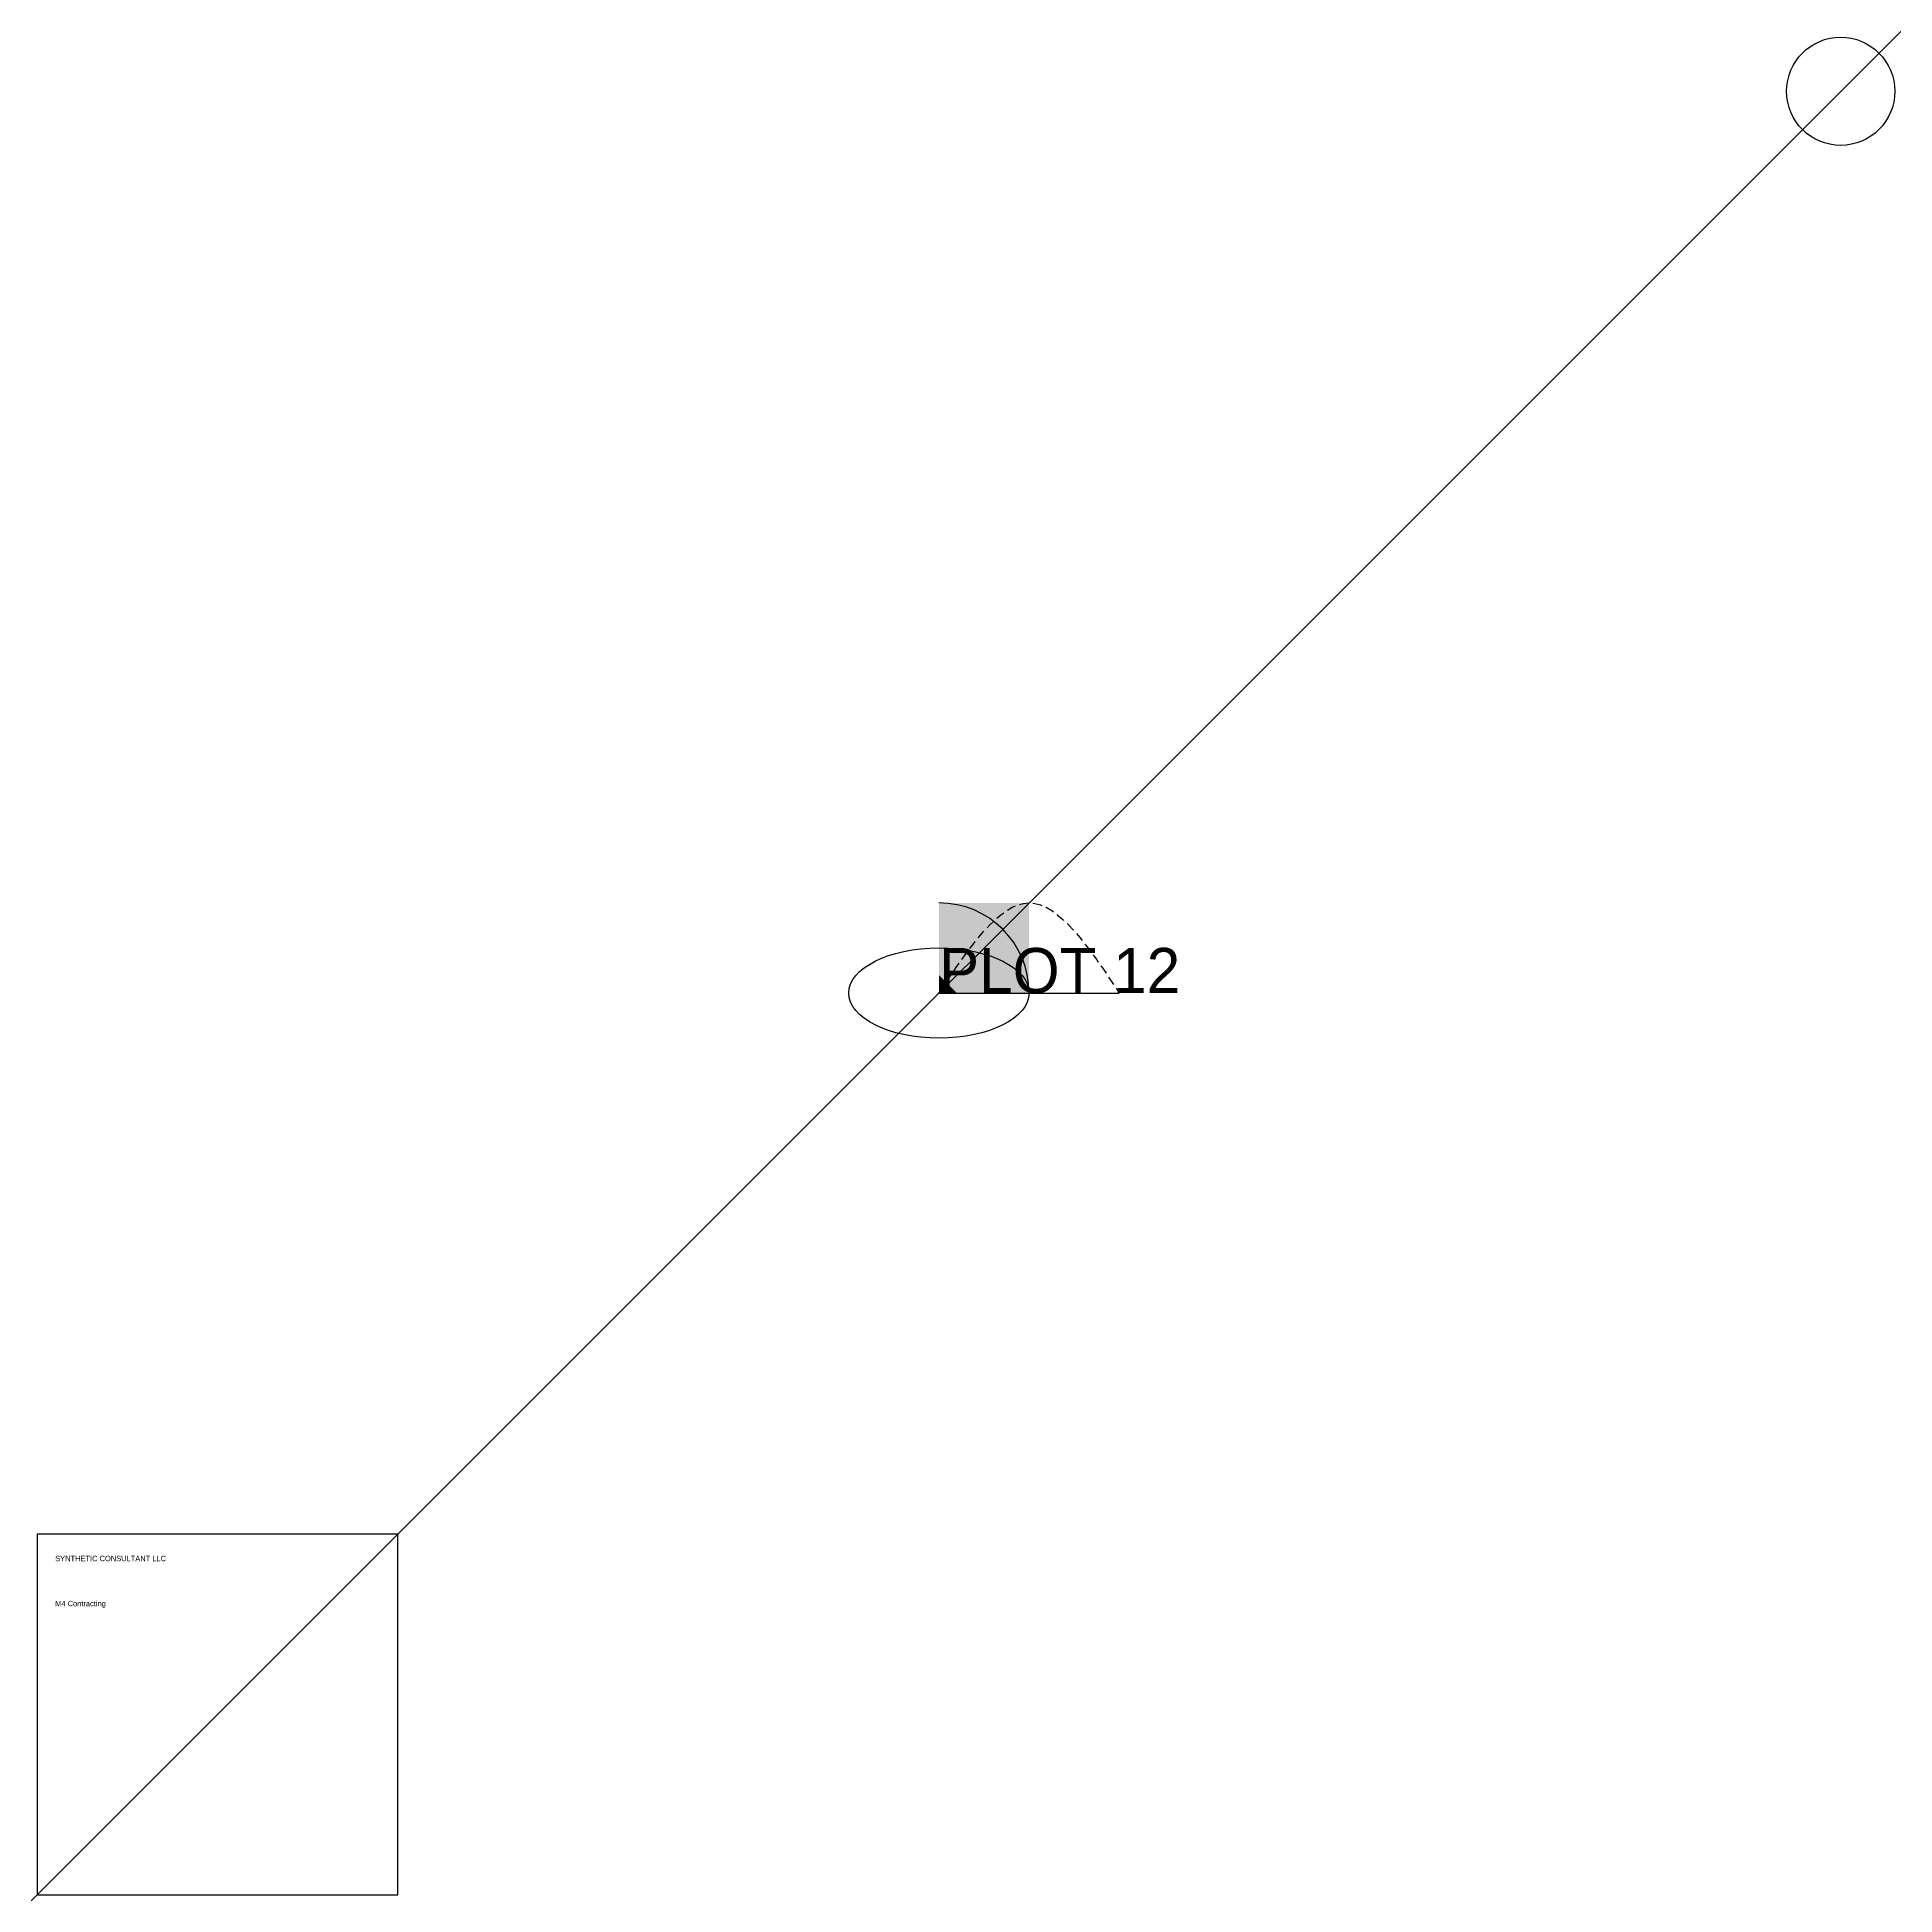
# Model space of a CAD drawing. Header units: metres. Extents: x 232950 to 233053, y 2704950 to 2705053.
import ezdxf

# ---------------------------------------------------------------- set-up
doc = ezdxf.new("R2010")
doc.units = ezdxf.units.M
doc.linetypes.add('DASHED', pattern=[0.75, 0.5, -0.25])
for name, color, linetype in [('Plot', 51, 'Continuous'), ('RoadCenterLine', 6, 'DASHED'), ('RoadEdge', 8, 'Continuous'), ('Title', 7, 'Continuous')]:
    doc.layers.add(name, color=color, linetype=linetype)

# ---------------------------------------------------------------- blocks, each defined once
blk = doc.blocks.new('SYNTHETIC_TITLE')
for tag, p in [('ConsultantAddress', (0, -1)), ('MainConsultantName', (0, -0.5)), ('ConsultantContactPerson', (0, -1.5)), ('ConsultantPhone', (0, -2)), ('Consultantemail', (0, -2.5)), ('MainContractorName', (0, -3)), ('ContractorAddress', (0, -3.5)), ('ContractorContactPerson', (0, -4)), ('ContractorPhone', (0, -4.5)), ('Contractoremail', (0, -5))]:
    blk.add_attdef(tag, p, '', height=0.3)

msp = doc.modelspace()

# ---------------------------------------------------------------- hatches: boundary and pattern name
at = {"layer": 'Plot'}
msp.add_hatch(color=7, dxfattribs=at).paths.add_polyline_path([(233000, 2705000), (233005, 2705000), (233005, 2705005), (233000, 2705005)])

# ---------------------------------------------------------------- linework, layer by layer
msp.add_xline((233000, 2705000), (0.707107, 0.707107), dxfattribs=at)
msp.add_circle((233050, 2705050), 3, dxfattribs=at)
msp.add_ellipse((233000, 2705000), major_axis=(5, 0), ratio=0.5, dxfattribs=at)
msp.add_solid([(233000, 2705000), (233001, 2705000), (233000, 2705001)], dxfattribs=at)
at = {"layer": 'RoadCenterLine'}
msp.add_spline([(233000, 2705000), (233005, 2705005), (233010, 2705000)], degree=3, dxfattribs=at)
at = {"layer": 'RoadEdge'}
msp.add_line((233000, 2705000), (233010, 2705000), dxfattribs=at)
msp.add_arc((233000, 2705000), 5, 0, 90, dxfattribs=at)
at = {"layer": 'Title'}
msp.add_lwpolyline([(232950, 2704950), (232970, 2704950), (232970, 2704970), (232950, 2704970)], close=True, dxfattribs=at)

# ---------------------------------------------------------------- block references
msp.add_blockref('SYNTHETIC_TITLE', (232951, 2704969), dxfattribs=at).add_auto_attribs({'MainConsultantName': 'SYNTHETIC CONSULTANT LLC', 'MainContractorName': 'M4 Contracting'})

# ---------------------------------------------------------------- texts
at = {"layer": 'Plot'}
msp.add_text('PLOT 12', height=2.5, dxfattribs=at).set_placement((233000, 2705000))

doc.saveas('drawing.dxf')
